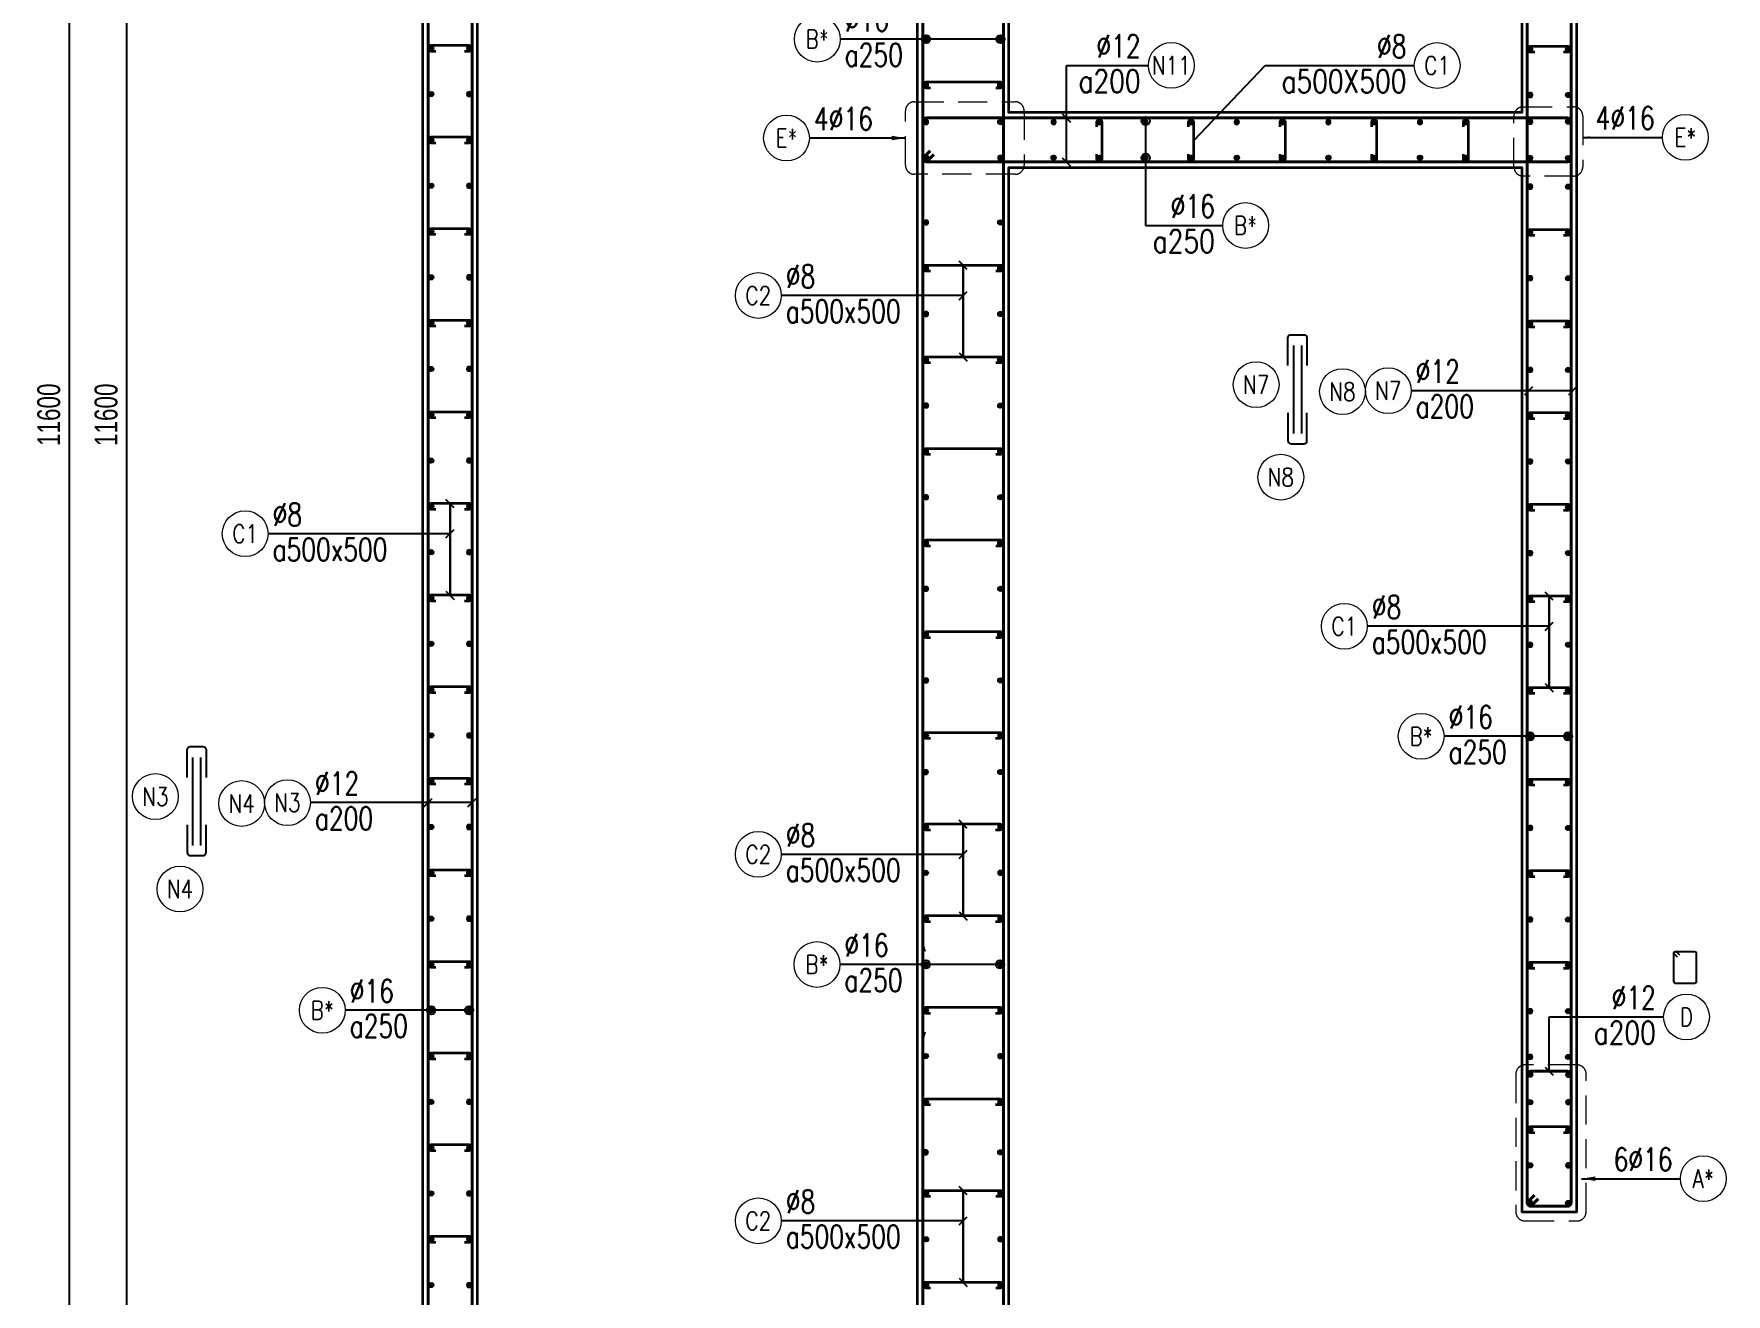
# Model space of a CAD drawing. Header units: millimetres. Extents: x 931337 to 1117500, y 19732 to 157199.
# Drawn here: x 1034996 to 1044233, y 138633 to 145512 of the extents above; entities that cross this region are included whole.
import ezdxf
from ezdxf.enums import TextEntityAlignment as Align

# ---------------------------------------------------------------- set-up
doc = ezdxf.new("R2010")
doc.units = ezdxf.units.MM
doc.header["$MEASUREMENT"] = 0
doc.linetypes.add('HIDDEN', pattern=[9.525, 6.35, -3.175])
doc.linetypes.add('HIDDEN2', pattern=[4.7625, 3.175, -1.5875])
doc.layers.get('0').update_dxf_attribs({"lineweight": 20})
doc.layers.get('Defpoints').update_dxf_attribs({"color": 151, "lineweight": 9})
doc.layers.add('Hidden', color=9, linetype='HIDDEN')
doc.layers.add('Ligature', color=1, linetype='Continuous')
for name, color, linetype, lineweight in [('KC-LEADER', 153, 'Continuous', 18), ('KC-THEP', 6, 'Continuous', 40), ('NDC_S_DIM', 1, 'Continuous', 15), ('NDC_S_HIDDEN', 8, 'HIDDEN2', 13), ('NDC_S_LEADER', 1, 'Continuous', 15), ('NDC_S_REBAR', 4, 'Continuous', 35), ('NDC_S_STIRRUP', 4, 'Continuous', 40), ('NDC_S_VN TEXT', 7, 'Continuous', 20), ('NDC_S_WALL', 6, 'Continuous', 35)]:
    doc.layers.add(name, color=color, linetype=linetype, lineweight=lineweight)
doc.styles.add('NDC_DIM', font='', dxfattribs={"width": 0.75})
doc.styles.add('NDC_EN TXT', font='romans.shx', dxfattribs={"width": 0.8})
doc.styles.get('NDC_DIM').set_extended_font_data('Dotum')
doc.dimstyles.new('NDC_dim_25', dxfattribs={"dimscale": 25, "dimtxt": 2.5, "dimasz": 1.5, "dimexe": 1.5, "dimexo": 2.5, "dimgap": 1, "dimtad": 1, "dimdec": 0, "dimzin": 0, "dimdsep": 46, "dimtxsty": 'NDC_DIM', "dimblk": 'DIMMARK', "dimcen": 0.09, "dimdle": 1.2, "dimclrd": 1, "dimclre": 1, "dimclrt": 3, "dimadec": 0, "dimazin": 0, "dimtfac": 1, "dimtdec": 0, "dimtix": 1, "dimtofl": 0, "dimtmove": 0, "dimatfit": 3, "dimfxl": 6, "dimfxlon": 1, "dimtolj": 1, "dimtzin": 0, "dimarcsym": 0})
doc.dimstyles.new('NDC_dim_30', dxfattribs={"dimscale": 30, "dimtxt": 2.5, "dimasz": 1.5, "dimexe": 1.5, "dimexo": 2.5, "dimgap": 1, "dimtad": 1, "dimdec": 0, "dimzin": 0, "dimdsep": 46, "dimtxsty": 'NDC_DIM', "dimblk": 'DIMMARK', "dimcen": 0.09, "dimdle": 1.2, "dimclrd": 1, "dimclre": 1, "dimclrt": 3, "dimadec": 0, "dimazin": 0, "dimtfac": 1, "dimtdec": 0, "dimtix": 1, "dimtofl": 0, "dimtmove": 0, "dimatfit": 3, "dimfxl": 6, "dimfxlon": 1, "dimtolj": 1, "dimtzin": 0, "dimarcsym": 0})
doc.dimstyles.new('NDC_dim_50', dxfattribs={"dimscale": 50, "dimtxt": 2.5, "dimasz": 1.5, "dimexe": 1.5, "dimexo": 2.5, "dimgap": 1, "dimtad": 1, "dimdec": 0, "dimzin": 0, "dimdsep": 46, "dimtxsty": 'NDC_DIM', "dimblk": 'DIMMARK', "dimcen": 0.09, "dimdle": 1.2, "dimclrd": 1, "dimclre": 1, "dimclrt": 3, "dimadec": 0, "dimazin": 0, "dimtfac": 1, "dimtdec": 0, "dimtix": 1, "dimtofl": 0, "dimtmove": 0, "dimatfit": 3, "dimfxl": 6, "dimfxlon": 1, "dimtolj": 1, "dimtzin": 0, "dimarcsym": 0})

# ---------------------------------------------------------------- blocks, each defined once
blk = doc.blocks.new('THEP')
at = {"layer": 'KC-LEADER', "color": 6}
blk.add_circle((0, 0), 14, dxfattribs=at)
at = {"layer": 'KC-THEP'}
for p, q in [((-14, 0), (14, 0)), ((9.9, 9.9), (-9.9, -9.9)), ((-9.9, 9.9), (9.9, -9.9)), ((0, 14), (0, -14))]:
    blk.add_line(p, q, dxfattribs=at)
blk = doc.blocks.new('DIMMARK')
at = {"layer": 'NDC_S_DIM', "color": 1}
blk.add_line((-1.5, 0), (1, 0), dxfattribs=at)
at = {"layer": 'NDC_S_DIM', "color": 2, "const_width": 0.1}
blk.add_lwpolyline([(-0.42, -0.42), (0.42, 0.42)], dxfattribs=at)
blk = doc.blocks.new('*U9')
blk.add_circle((2.5, 0), 2.5)
at = {"layer": 'NDC_S_VN TEXT', "color": 3, "style": 'NDC_EN TXT', "width": 0.75}
blk.add_attdef('DK2', text='', height=2.5, dxfattribs=at).set_placement((-0.85, 0.85), align=Align.RIGHT)
at = {"layer": 'NDC_S_VN TEXT', "color": 7, "style": 'NDC_EN TXT', "width": 0.8}
blk.add_attdef('SH3', text='', height=2, dxfattribs=at).set_placement((2.5, 0), align=Align.MIDDLE)
blk = doc.blocks.new('*D881')
at = {"layer": 'Defpoints', "color": 0, "transparency": 16777216}
for p in [(1035503.2, 149232.7), (1037747.1, 149232.7), (1037856.4, 137632.7)]:
    blk.add_point(p, dxfattribs=at)
at = {"layer": 'NDC_S_DIM', "color": 1, "lineweight": -2, "transparency": 16777216}
for p, q in [((1035803.2, 149232.7), (1035428.2, 149232.7)), ((1035503.2, 137707.7), (1035503.2, 149157.7)), ((1035803.2, 137632.7), (1035428.2, 137632.7))]:
    blk.add_line(p, q, dxfattribs=at)
at = {"layer": 'NDC_S_DIM', "color": 1, "lineweight": -2, "transparency": 16777216, "xscale": 75, "yscale": 75, "zscale": 75}
for p, rotation in [((1035503.2, 149232.7), 90), ((1035503.2, 137632.7), 270)]:
    blk.add_blockref('DIMMARK', p, dxfattribs=dict(at, rotation=rotation))
at = {"layer": 'NDC_S_DIM', "color": 3, "transparency": 16777216, "insert": (1035390.6, 143432.7), "char_height": 125, "attachment_point": 5, "rotation": 90, "style": 'NDC_DIM'}
blk.add_mtext('\\A1;11600', dxfattribs=at)
blk = doc.blocks.new('A$C7BC65A55')
at = {"layer": 'Ligature'}
for p, q in [((-15.2, 372, 0), (-15.2, 38.5, 0)), ((15.2, 372, 0), (15.2, 38.5, 0))]:
    blk.add_line(p, q, dxfattribs=at)
for points in [[(-36.2, 296.5), (-36.2, 400.9, -0.414214), (-24, 413.1), (24, 413.1, -0.414214), (36.2, 400.9), (36.2, 296.5)], [(-36.2, 116.5), (-36.2, 12.2, 0.414214), (-24, 0), (24, 0, 0.414214), (36.2, 12.2), (36.2, 116.5)]]:
    blk.add_lwpolyline(points, format="xyb", dxfattribs=at)
blk = doc.blocks.new('*U11')
blk.add_circle((-2.5, 0), 2.5)
at = {"layer": 'NDC_S_VN TEXT', "color": 3, "style": 'NDC_EN TXT', "width": 0.75}
for tag, p in [('DK1', (0.5, 0.85)), ('KC1', (0.5, -2.97))]:
    blk.add_attdef(tag, p, '', height=2.5, dxfattribs=at)
at = {"layer": 'NDC_S_VN TEXT', "color": 7, "style": 'NDC_EN TXT', "width": 0.8}
blk.add_attdef('SH2', text='', height=2, dxfattribs=at).set_placement((-2.5, 0), align=Align.MIDDLE)
blk = doc.blocks.new('*U12')
blk.add_circle((-2.5, 0), 2.5)
at = {"layer": 'NDC_S_VN TEXT', "color": 3, "style": 'NDC_EN TXT', "width": 0.75}
for tag, p in [('DK1', (0.5, 0.85)), ('KC1', (0.5, -2.97))]:
    blk.add_attdef(tag, p, '', height=2.5, dxfattribs=at)
at = {"layer": 'NDC_S_VN TEXT', "color": 7, "style": 'NDC_EN TXT', "width": 0.8}
blk.add_attdef('SH2', text='', height=2, dxfattribs=at).set_placement((-2.5, 0), align=Align.MIDDLE)
blk = doc.blocks.new('*U10')
blk.add_circle((2.5, 0), 2.5)
at = {"layer": 'NDC_S_VN TEXT', "color": 3, "style": 'NDC_EN TXT'}
for tag, width, p in [('DK2', 0.75, (-0.85, 0.85)), ('KC2', 0.8, (-0.85, -2.97))]:
    blk.add_attdef(tag, text='', height=2.5, dxfattribs=dict(at, width=width)).set_placement(p, align=Align.RIGHT)
at = {"layer": 'NDC_S_VN TEXT', "color": 7, "style": 'NDC_EN TXT', "width": 0.8}
blk.add_attdef('SH3', text='', height=2, dxfattribs=at).set_placement((2.5, 0), align=Align.MIDDLE)
blk = doc.blocks.new('*U13')
blk.add_circle((-2.5, 0), 2.5)
at = {"layer": 'NDC_S_VN TEXT', "color": 3, "style": 'NDC_EN TXT', "width": 0.75}
blk.add_attdef('DK1', (0.5, 0.85), '', height=2.5, dxfattribs=at)
at = {"layer": 'NDC_S_VN TEXT', "color": 7, "style": 'NDC_EN TXT', "width": 0.8}
blk.add_attdef('SH2', text='', height=2, dxfattribs=at).set_placement((-2.5, 0), align=Align.MIDDLE)
blk = doc.blocks.new('*U835')
at = {"layer": 'KC-THEP', "xscale": -1, "rotation": 170.331435563619}
blk.add_blockref('THEP', (0, 0), dxfattribs=at)
blk = doc.blocks.new('*U834')
at = {"layer": 'NDC_S_HIDDEN', "color": 0, "linetype": 'ByBlock', "lineweight": -2, "transparency": 16777216}
for p in [(0, 0), (250, 0), (500, 0), (750, 0), (1000, 0), (1250, 0), (1500, 0), (1750, 0), (2000, 0), (2250, 0)]:
    blk.add_blockref('*U835', p, dxfattribs=at)
blk = doc.blocks.new('*U837')
at = {"layer": 'KC-THEP', "xscale": -1, "rotation": 170.331435563619}
blk.add_blockref('THEP', (0, 0), dxfattribs=at)
blk = doc.blocks.new('*U836')
at = {"layer": 'NDC_S_HIDDEN', "color": 0, "linetype": 'ByBlock', "lineweight": -2, "transparency": 16777216}
for p in [(0, 0), (250, 0), (500, 0), (750, 0), (1000, 0), (1250, 0), (1500, 0), (1750, 0), (2000, 0), (2250, 0)]:
    blk.add_blockref('*U837', p, dxfattribs=at)
blk = doc.blocks.new('*U839')
at = {"layer": 'NDC_S_REBAR'}
blk.add_lwpolyline([(-15, -75), (-15, -100, 1), (15, -100), (15, 100, 1), (-15, 100), (-15, 75)], format="xyb", dxfattribs=at)
blk = doc.blocks.new('*U838')
at = {"layer": 'NDC_S_HIDDEN', "color": 0, "linetype": 'ByBlock', "lineweight": -2, "transparency": 16777216}
for p in [(0, 0), (500, 0), (1000, 0), (1500, 0), (2000, 0)]:
    blk.add_blockref('*U839', p, dxfattribs=at)
blk = doc.blocks.new('*D860')
at = {"layer": 'Defpoints', "color": 0, "ltscale": 200, "transparency": 16777216}
for p in [(1035190.6, 149232.7), (1037231.6, 149232.7), (1037231.7, 137632.9)]:
    blk.add_point(p, dxfattribs=at)
at = {"layer": 'NDC_S_DIM', "color": 1, "lineweight": -2, "ltscale": 200, "transparency": 16777216}
for p, q in [((1035490.6, 149232.7), (1035115.6, 149232.7)), ((1035190.6, 137707.9), (1035190.6, 149157.7)), ((1035490.6, 137632.9), (1035115.6, 137632.9))]:
    blk.add_line(p, q, dxfattribs=at)
at = {"layer": 'NDC_S_DIM', "color": 1, "lineweight": -2, "ltscale": 200, "transparency": 16777216, "xscale": 75, "yscale": 75, "zscale": 75}
for p, rotation in [((1035190.6, 149232.7), 90), ((1035190.6, 137632.9), 270)]:
    blk.add_blockref('DIMMARK', p, dxfattribs=dict(at, rotation=rotation))
at = {"layer": 'NDC_S_DIM', "color": 3, "ltscale": 200, "transparency": 16777216, "insert": (1035078, 143432.8), "char_height": 125, "attachment_point": 5, "rotation": 90, "style": 'NDC_DIM'}
blk.add_mtext('\\A1;11600', dxfattribs=at)

msp = doc.modelspace()

# ---------------------------------------------------------------- linework, layer by layer
for centre in [(1041667.515, 143597.164), (1042138.484, 143559.004), (1041801.963, 143092.161), (1035659.46, 141348.954), (1036130.429, 141310.794), (1035793.908, 140843.951)]:
    msp.add_circle(centre, 125)
at = {"layer": 'Ligature'}
msp.add_lwpolyline([(1043966.365, 140473.114), (1043950.399, 140489.08, -0.66817864), (1043956.172, 140503.018), (1044060.801, 140503.018, -0.41421356), (1044068.966, 140494.853), (1044068.966, 140337.746, -0.41421356), (1044060.801, 140329.581), (1043956.172, 140329.581, -0.41421356), (1043948.008, 140337.746), (1043948.008, 140494.853, -0.66817864), (1043961.946, 140500.627), (1043977.912, 140484.661)], format="xyb", dxfattribs=at)
at = {"layer": 'NDC_S_HIDDEN', "ltscale": 50}
for points in [[(1039803.177, 145141.075), (1040351.275, 145141.075, -0.41421356), (1040401.275, 145091.075), (1040401.275, 144794.955, -0.41421356), (1040351.275, 144744.955), (1039803.177, 144744.955, -0.41421356), (1039753.177, 144794.955), (1039753.177, 145091.075, -0.41421356)], [(1043124.485, 145113.108), (1043400.328, 145113.108, -0.41421356), (1043450.328, 145063.108), (1043450.328, 144785.559, -0.41421356), (1043400.328, 144735.559), (1043124.485, 144735.559, -0.41421356), (1043074.485, 144785.559), (1043074.485, 145063.108, -0.41421356)], [(1043135.073, 139032.684), (1043418.659, 139032.684, 0.41421356), (1043468.659, 139082.684), (1043468.659, 139834.442, 0.41421356), (1043418.659, 139884.442), (1043135.073, 139884.442, 0.41421356), (1043085.073, 139834.442), (1043085.073, 139082.684, 0.41421356)]]:
    msp.add_lwpolyline(points, format="xyb", close=True, dxfattribs=at)
at = {"layer": 'NDC_S_REBAR'}
for points in [[(1037346.272, 145417.684), (1037371.272, 145417.684, 1), (1037371.272, 145447.684), (1037164.248, 145447.684, 1), (1037164.248, 145417.684), (1037189.248, 145417.684)], [(1043345.472, 145412.766), (1043370.472, 145412.766, 1), (1043370.472, 145442.766), (1043163.448, 145442.766, 1), (1043163.448, 145412.766), (1043188.448, 145412.766)], [(1040246.272, 145217.684), (1040271.272, 145217.684, 1), (1040271.272, 145247.684), (1039865.803, 145247.684, 1), (1039865.803, 145217.684), (1039890.803, 145217.684)], [(1037346.272, 144917.684), (1037371.272, 144917.684, 1), (1037371.272, 144947.684), (1037164.248, 144947.684, 1), (1037164.248, 144917.684), (1037189.248, 144917.684)], [(1037346.272, 144417.684), (1037371.272, 144417.684, 1), (1037371.272, 144447.684), (1037164.248, 144447.684, 1), (1037164.248, 144417.684), (1037189.248, 144417.684)], [(1043345.472, 144412.766), (1043370.472, 144412.766, 1), (1043370.472, 144442.766), (1043163.448, 144442.766, 1), (1043163.448, 144412.766), (1043188.448, 144412.766)], [(1040246.272, 144217.684), (1040271.272, 144217.684, 1), (1040271.272, 144247.684), (1039865.803, 144247.684, 1), (1039865.803, 144217.684), (1039890.803, 144217.684)], [(1037346.272, 143917.684), (1037371.272, 143917.684, 1), (1037371.272, 143947.684), (1037164.248, 143947.684, 1), (1037164.248, 143917.684), (1037189.248, 143917.684)], [(1043345.472, 143912.766), (1043370.472, 143912.766, 1), (1043370.472, 143942.766), (1043163.448, 143942.766, 1), (1043163.448, 143912.766), (1043188.448, 143912.766)], [(1040246.272, 143717.684), (1040271.272, 143717.684, 1), (1040271.272, 143747.684), (1039865.803, 143747.684, 1), (1039865.803, 143717.684), (1039890.803, 143717.684)], [(1037346.272, 143417.684), (1037371.272, 143417.684, 1), (1037371.272, 143447.684), (1037164.248, 143447.684, 1), (1037164.248, 143417.684), (1037189.248, 143417.684)], [(1043345.472, 143412.766), (1043370.472, 143412.766, 1), (1043370.472, 143442.766), (1043163.448, 143442.766, 1), (1043163.448, 143412.766), (1043188.448, 143412.766)], [(1040246.272, 143217.684), (1040271.272, 143217.684, 1), (1040271.272, 143247.684), (1039865.803, 143247.684, 1), (1039865.803, 143217.684), (1039890.803, 143217.684)], [(1037346.272, 142917.684), (1037371.272, 142917.684, 1), (1037371.272, 142947.684), (1037164.248, 142947.684, 1), (1037164.248, 142917.684), (1037189.248, 142917.684)], [(1043345.472, 142912.766), (1043370.472, 142912.766, 1), (1043370.472, 142942.766), (1043163.448, 142942.766, 1), (1043163.448, 142912.766), (1043188.448, 142912.766)], [(1040246.272, 142717.684), (1040271.272, 142717.684, 1), (1040271.272, 142747.684), (1039865.803, 142747.684, 1), (1039865.803, 142717.684), (1039890.803, 142717.684)], [(1037346.272, 142417.684), (1037371.272, 142417.684, 1), (1037371.272, 142447.684), (1037164.248, 142447.684, 1), (1037164.248, 142417.684), (1037189.248, 142417.684)], [(1043345.472, 142412.766), (1043370.472, 142412.766, 1), (1043370.472, 142442.766), (1043163.448, 142442.766, 1), (1043163.448, 142412.766), (1043188.448, 142412.766)], [(1040246.272, 142217.684), (1040271.272, 142217.684, 1), (1040271.272, 142247.684), (1039865.803, 142247.684, 1), (1039865.803, 142217.684), (1039890.803, 142217.684)], [(1037346.272, 141917.684), (1037371.272, 141917.684, 1), (1037371.272, 141947.684), (1037164.248, 141947.684, 1), (1037164.248, 141917.684), (1037189.248, 141917.684)], [(1043345.472, 141912.766), (1043370.472, 141912.766, 1), (1043370.472, 141942.766), (1043163.448, 141942.766, 1), (1043163.448, 141912.766), (1043188.448, 141912.766)], [(1040244.716, 141667.684), (1040269.716, 141667.684, 1), (1040269.716, 141697.684), (1039864.248, 141697.684, 1), (1039864.248, 141667.684), (1039889.248, 141667.684)], [(1037346.272, 141417.684), (1037371.272, 141417.684, 1), (1037371.272, 141447.684), (1037164.248, 141447.684, 1), (1037164.248, 141417.684), (1037189.248, 141417.684)], [(1043345.472, 141412.766), (1043370.472, 141412.766, 1), (1043370.472, 141442.766), (1043163.448, 141442.766, 1), (1043163.448, 141412.766), (1043188.448, 141412.766)], [(1040244.716, 141167.684), (1040269.716, 141167.684, 1), (1040269.716, 141197.684), (1039864.248, 141197.684, 1), (1039864.248, 141167.684), (1039889.248, 141167.684)], [(1037346.272, 140917.684), (1037371.272, 140917.684, 1), (1037371.272, 140947.684), (1037164.248, 140947.684, 1), (1037164.248, 140917.684), (1037189.248, 140917.684)], [(1043345.472, 140912.766), (1043370.472, 140912.766, 1), (1043370.472, 140942.766), (1043163.448, 140942.766, 1), (1043163.448, 140912.766), (1043188.448, 140912.766)], [(1040244.716, 140667.684), (1040269.716, 140667.684, 1), (1040269.716, 140697.684), (1039864.248, 140697.684, 1), (1039864.248, 140667.684), (1039889.248, 140667.684)], [(1037346.272, 140417.684), (1037371.272, 140417.684, 1), (1037371.272, 140447.684), (1037164.248, 140447.684, 1), (1037164.248, 140417.684), (1037189.248, 140417.684)], [(1043345.472, 140412.766), (1043370.472, 140412.766, 1), (1043370.472, 140442.766), (1043163.448, 140442.766, 1), (1043163.448, 140412.766), (1043188.448, 140412.766)], [(1040244.716, 140167.684), (1040269.716, 140167.684, 1), (1040269.716, 140197.684), (1039864.248, 140197.684, 1), (1039864.248, 140167.684), (1039889.248, 140167.684)], [(1037346.272, 139917.684), (1037371.272, 139917.684, 1), (1037371.272, 139947.684), (1037164.248, 139947.684, 1), (1037164.248, 139917.684), (1037189.248, 139917.684)], [(1040244.716, 139667.684), (1040269.716, 139667.684, 1), (1040269.716, 139697.684), (1039864.248, 139697.684, 1), (1039864.248, 139667.684), (1039889.248, 139667.684)], [(1043345.472, 139515.83), (1043370.472, 139515.83, 1), (1043370.472, 139545.83), (1043163.448, 139545.83, 1), (1043163.448, 139515.83), (1043188.448, 139515.83)], [(1037346.272, 139417.684), (1037371.272, 139417.684, 1), (1037371.272, 139447.684), (1037164.248, 139447.684, 1), (1037164.248, 139417.684), (1037189.248, 139417.684)], [(1040246.272, 139167.684), (1040271.272, 139167.684, 1), (1040271.272, 139197.684), (1039865.803, 139197.684, 1), (1039865.803, 139167.684), (1039890.803, 139167.684)], [(1037346.272, 138917.684), (1037371.272, 138917.684, 1), (1037371.272, 138947.684), (1037164.248, 138947.684, 1), (1037164.248, 138917.684), (1037189.248, 138917.684)], [(1040246.272, 138667.684), (1040271.272, 138667.684, 1), (1040271.272, 138697.684), (1039865.803, 138697.684, 1), (1039865.803, 138667.684), (1039890.803, 138667.684)]]:
    msp.add_lwpolyline(points, format="xyb", dxfattribs=at)
at = {"layer": 'NDC_S_STIRRUP'}
for points in [[(1037187.76, 137322.684), (1037147.76, 137282.684, 0.41421356), (1037167.76, 137262.684), (1037367.76, 137262.684, 0.41421356), (1037387.76, 137282.684), (1037387.76, 149582.684, 0.41421356), (1037367.76, 149602.684), (1037167.76, 149602.684, 0.41421356), (1037147.76, 149582.684), (1037147.76, 137282.684, 0.41421356), (1037167.76, 137262.684), (1037207.76, 137302.684)], [(1039857.76, 140064.034), (1039847.76, 140034.034), (1039847.76, 149582.684, -0.41421356), (1039867.76, 149602.684), (1040267.76, 149602.684, -0.41421356), (1040287.76, 149582.684), (1040287.76, 146333.359), (1040287.76, 146333.359)], [(1043186.96, 139172.684), (1043146.96, 139132.684, 0.41421356), (1043166.96, 139112.684), (1043366.96, 139112.684, 0.41421356), (1043386.96, 139132.684), (1043386.96, 148180.344, 0.41421356), (1043366.96, 148200.344), (1043166.96, 148200.344, 0.41421356), (1043146.96, 148180.344), (1043146.96, 139132.684, 0.41421356), (1043166.96, 139112.684), (1043206.96, 139152.684)], [(1040287.76, 146832.684), (1040287.76, 146832.684), (1040287.76, 137282.684, -0.41421356), (1040267.76, 137262.684), (1039867.76, 137262.684, -0.41421356), (1039847.76, 137282.684), (1039847.76, 140533.359), (1039857.76, 140503.359)], [(1039907.76, 144852.684), (1039867.76, 144812.684, -0.41421356), (1039847.76, 144832.684), (1039847.76, 145032.684, -0.41421356), (1039867.76, 145052.684), (1043366.96, 145052.684, -0.41421356), (1043386.96, 145032.684), (1043386.96, 144832.684, -0.41435759), (1043366.96, 144812.684), (1039867.76, 144812.684, -0.41421356), (1039847.76, 144832.684), (1039887.76, 144872.684)], [(1039907.76, 144852.684), (1039867.76, 144812.684, -0.41421356), (1039847.76, 144832.684), (1039847.76, 145032.684, -0.41421356), (1039867.76, 145052.684), (1043366.96, 145052.684, -0.41421356), (1043386.96, 145032.684), (1043386.96, 144832.684, -0.41435759), (1043366.96, 144812.684), (1039867.76, 144812.684, -0.41421356), (1039847.76, 144832.684), (1039887.76, 144872.684)], [(1043186.96, 139172.684), (1043146.96, 139132.684, 0.41421356), (1043166.96, 139112.684), (1043366.96, 139112.684, 0.41421356), (1043386.96, 139132.684), (1043386.96, 139830.124, 0.41421356), (1043366.96, 139850.124), (1043166.96, 139850.124, 0.41421356), (1043146.96, 139830.124), (1043146.96, 139132.684, 0.41421356), (1043166.96, 139112.684), (1043206.96, 139152.684)]]:
    msp.add_lwpolyline(points, format="xyb", dxfattribs=at)
at = {"layer": 'NDC_S_WALL'}
msp.add_lwpolyline([(1039167.76, 149332.684), (1039817.76, 149332.684), (1039817.76, 149632.684), (1039167.76, 149632.684), (1037117.76, 149632.684), (1037117.76, 137232.684), (1039817.76, 137232.684), (1039817.76, 137532.684), (1037417.76, 137532.684), (1037417.76, 149332.684)], close=True, dxfattribs=at)
for points in [[(1039816.96, 149632.684), (1039816.96, 137232.684), (1043966.96, 137232.684), (1043966.96, 137732.684), (1040316.96, 137732.684), (1040316.96, 144782.684), (1043116.96, 144782.684), (1043116.96, 139082.684), (1043416.96, 139082.684), (1043416.96, 148230.344)], [(1043116.96, 148230.344), (1043116.96, 145082.684), (1040316.96, 145082.684), (1040316.96, 149132.684)]]:
    msp.add_lwpolyline(points, dxfattribs=at)

# ---------------------------------------------------------------- block references
at = {"layer": 'Hidden', "xscale": 1.44, "yscale": 1.44, "zscale": 1.44}
for p in [(1041892.595, 143274.883, 0.03), (1035884.54, 141026.673, 0.03)]:
    msp.add_blockref('A$C7BC65A55', p, dxfattribs=at)
at = {"layer": 'KC-THEP', "xscale": -1}
for p, rotation in [((1039865.803, 145482.684), 350.3314355636192), ((1037371.272, 145432.684), 170.331435563619), ((1043163.448, 145427.766), 350.3314355636191), ((1039865.803, 145232.684), 350.3314355636192), ((1037371.272, 145182.684), 170.331435563619), ((1043163.448, 145177.766), 350.3314355636191), ((1039865.803, 145029.906), 350.3314355636192), ((1043163.448, 145032.258), 350.3314355636191), ((1037371.272, 144932.684), 170.331435563619), ((1040271.272, 144835.462), 170.331435563619), ((1043163.448, 144833.668), 350.3314355636191), ((1037371.272, 144682.684), 170.331435563619), ((1043163.448, 144677.766), 350.3314355636191), ((1039865.803, 144482.684), 350.3314355636192), ((1037371.272, 144432.684), 170.331435563619), ((1043163.448, 144427.766), 350.3314355636191), ((1037371.272, 144182.684), 170.331435563619), ((1039865.803, 144232.684), 350.3314355636192), ((1043163.448, 144177.766), 350.3314355636191), ((1037371.272, 143932.684), 170.331435563619), ((1039865.803, 143982.684), 350.3314355636192), ((1043163.448, 143927.766), 350.3314355636191), ((1039865.803, 143732.684), 350.3314355636192), ((1037371.272, 143682.684), 170.331435563619), ((1043163.448, 143677.766), 350.3314355636191), ((1037371.272, 143432.684), 170.331435563619), ((1039865.803, 143482.684), 350.3314355636192), ((1043163.448, 143427.766), 350.3314355636191), ((1037371.272, 143182.684), 170.331435563619), ((1039865.803, 143232.684), 350.3314355636192), ((1043163.448, 143177.766), 350.3314355636191), ((1039865.803, 142982.684), 350.3314355636192), ((1037371.272, 142932.684), 170.331435563619), ((1043163.448, 142927.766), 350.3314355636191), ((1039865.803, 142732.684), 350.3314355636192), ((1037371.272, 142682.684), 170.331435563619), ((1043163.448, 142677.766), 350.3314355636191), ((1037371.272, 142432.684), 170.331435563619), ((1039865.803, 142482.684), 350.3314355636192), ((1043163.448, 142427.766), 350.3314355636191), ((1039865.803, 142232.684), 350.3314355636192), ((1037371.272, 142182.684), 170.331435563619), ((1043163.448, 142177.766), 350.3314355636191), ((1039865.803, 141982.684), 350.3314355636192), ((1037371.272, 141932.684), 170.331435563619), ((1043163.448, 141927.766), 350.3314355636191), ((1037371.272, 141682.684), 170.331435563619), ((1040271.272, 141682.684), 170.331435563619), ((1043163.448, 141677.766), 350.3314355636191), ((1037371.272, 141432.684), 170.331435563619), ((1039864.248, 141482.684), 350.3314355636191), ((1043163.448, 141427.766), 350.3314355636191), ((1037371.272, 141182.684), 170.331435563619), ((1040271.272, 141182.684), 170.331435563619), ((1043163.448, 141177.766), 350.3314355636191), ((1037371.272, 140932.684), 170.331435563619), ((1040271.272, 140932.684), 170.331435563619), ((1043163.448, 140927.766), 350.3314355636191), ((1037371.272, 140682.684), 170.331435563619), ((1040271.272, 140682.684), 170.331435563619), ((1043163.448, 140677.766), 350.3314355636191), ((1037371.272, 140432.684), 170.331435563619), ((1040271.272, 140432.684), 170.331435563619), ((1043163.448, 140427.766), 350.3314355636191), ((1037371.272, 140182.684), 170.331435563619), ((1040271.272, 140182.684), 170.331435563619), ((1043163.448, 140177.766), 350.3314355636191), ((1037371.272, 139932.684), 170.331435563619), ((1040271.272, 139932.684), 170.331435563619), ((1043163.448, 139927.766), 350.3314355636191), ((1043370.472, 139830.83), 170.331435563619), ((1037371.272, 139682.684), 170.331435563619), ((1040271.272, 139682.684), 170.331435563619), ((1043370.472, 139680.83), 170.331435563619), ((1043370.472, 139530.83), 170.331435563619), ((1037371.272, 139432.684), 170.331435563619), ((1039864.248, 139407.253), 350.3314355636191), ((1043370.472, 139336.209), 170.331435563619), ((1037371.272, 139182.684), 170.331435563619), ((1040271.272, 139182.684), 170.331435563619), ((1043163.448, 139130.83), 350.3314355636191), ((1037371.272, 138932.684), 170.331435563619), ((1040271.272, 138932.684), 170.331435563619), ((1037371.272, 138682.684), 170.331435563619), ((1040271.272, 138682.684), 170.331435563619)]:
    msp.add_blockref('THEP', p, dxfattribs=dict(at, rotation=rotation))
at = {"layer": 'KC-THEP'}
for p, rotation in [((1040271.272, 145482.684), 9.668564436380926), ((1037164.248, 145432.684), 189.6685644363809), ((1043370.472, 145427.766), 9.668564436380926), ((1040271.272, 145232.684), 9.668564436380926), ((1037164.248, 145182.684), 189.6685644363809), ((1043370.472, 145177.766), 9.668564436380926), ((1040271.272, 145029.906), 9.668564436380926), ((1043370.472, 145032.258), 9.668564436380926), ((1037164.248, 144932.684), 189.6685644363809), ((1039865.803, 144835.462), 189.6685644363807), ((1043370.472, 144833.668), 9.668564436380926), ((1037164.248, 144682.684), 189.6685644363809), ((1043370.472, 144677.766), 9.668564436380926), ((1040271.272, 144482.684), 9.668564436380926), ((1037164.248, 144432.684), 189.6685644363809), ((1043370.472, 144427.766), 9.668564436380926), ((1037164.248, 144182.684), 189.6685644363809), ((1040271.272, 144232.684), 9.668564436380926), ((1043370.472, 144177.766), 9.668564436380926), ((1037164.248, 143932.684), 189.6685644363809), ((1040271.272, 143982.684), 9.668564436380926), ((1043370.472, 143927.766), 9.668564436380926), ((1040271.272, 143732.684), 9.668564436380926), ((1037164.248, 143682.684), 189.6685644363809), ((1043370.472, 143677.766), 9.668564436380926), ((1037164.248, 143432.684), 189.6685644363809), ((1040271.272, 143482.684), 9.668564436380926), ((1043370.472, 143427.766), 9.668564436380926), ((1037164.248, 143182.684), 189.6685644363809), ((1040271.272, 143232.684), 9.668564436380926), ((1043370.472, 143177.766), 9.668564436380926), ((1040271.272, 142982.684), 9.668564436380926), ((1037164.248, 142932.684), 189.6685644363809), ((1043370.472, 142927.766), 9.668564436380926), ((1040271.272, 142732.684), 9.668564436380926), ((1037164.248, 142682.684), 189.6685644363809), ((1043370.472, 142677.766), 9.668564436380926), ((1037164.248, 142432.684), 189.6685644363809), ((1040271.272, 142482.684), 9.668564436380926), ((1043370.472, 142427.766), 9.668564436380926), ((1040271.272, 142232.684), 9.668564436380926), ((1037164.248, 142182.684), 189.6685644363809), ((1043370.472, 142177.766), 9.668564436380926), ((1040271.272, 141982.684), 9.668564436380926), ((1037164.248, 141932.684), 189.6685644363809), ((1043370.472, 141927.766), 9.668564436380926), ((1037164.248, 141682.684), 189.6685644363809), ((1039864.248, 141682.684), 189.6685644363809), ((1043370.472, 141677.766), 9.668564436380926), ((1037164.248, 141432.684), 189.6685644363809), ((1040271.272, 141482.684), 9.668564436380926), ((1043370.472, 141427.766), 9.668564436380926), ((1037164.248, 141182.684), 189.6685644363809), ((1039864.248, 141182.684), 189.6685644363809), ((1043370.472, 141177.766), 9.668564436380926), ((1037164.248, 140932.684), 189.6685644363809), ((1039864.248, 140932.684), 189.6685644363809), ((1043370.472, 140927.766), 9.668564436380926), ((1037164.248, 140682.684), 189.6685644363809), ((1039864.248, 140682.684), 189.6685644363809), ((1043370.472, 140677.766), 9.668564436380926), ((1037164.248, 140432.684), 189.6685644363809), ((1039864.248, 140432.684), 189.6685644363809), ((1043370.472, 140427.766), 9.668564436380926), ((1037164.248, 140182.684), 189.6685644363809), ((1039864.248, 140182.684), 189.6685644363809), ((1043370.472, 140177.766), 9.668564436380926), ((1037164.248, 139932.684), 189.6685644363809), ((1039864.248, 139932.684), 189.6685644363809), ((1043370.472, 139927.766), 9.668564436380926), ((1043163.448, 139830.83), 189.6685644363809), ((1037164.248, 139682.684), 189.6685644363809), ((1039864.248, 139682.684), 189.6685644363809), ((1043163.448, 139680.83), 189.6685644363809), ((1043163.448, 139530.83), 189.6685644363809), ((1037164.248, 139432.684), 189.6685644363809), ((1040271.272, 139407.253), 9.668564436380926), ((1043163.448, 139336.209), 189.6685644363809), ((1037164.248, 139182.684), 189.6685644363809), ((1039865.803, 139182.684), 189.6685644363809), ((1043370.472, 139130.83), 9.668564436380946), ((1037164.248, 138932.684), 189.6685644363809), ((1039865.803, 138932.684), 189.6685644363809), ((1037164.248, 138682.684), 189.6685644363809), ((1039865.803, 138682.684), 189.6685644363809)]:
    msp.add_blockref('THEP', p, dxfattribs=dict(at, rotation=rotation))
at = {"layer": 'NDC_S_HIDDEN'}
for name, p in [('*U834', (1040561.841, 145029.906)), ('*U838', (1040811.841, 144929.906))]:
    msp.add_blockref(name, p, dxfattribs=at)
at = {"layer": 'NDC_S_HIDDEN', "xscale": -1, "rotation": 180}
msp.add_blockref('*U836', (1040561.841, 144835.462), dxfattribs=at)
at = {"layer": 'NDC_S_VN TEXT', "xscale": 50, "yscale": 50, "zscale": 50}
for name, p, values in [('*U11', (1039396.856, 145482.684), {'SH2': 'B*', 'DK1': '%%C16', 'KC1': 'a250'}), ('*U10', (1041079.372, 145339.532), {'SH3': 'N11', 'DK2': '%%C12', 'KC2': 'a200'}), ('*U10', (1042530.341, 145338.896), {'SH3': 'C1', 'DK2': '%%c8', 'KC2': 'a500X500'}), ('*U13', (1039229.264, 144943.015), {'SH2': 'E*', 'DK1': '4%%C16'}), ('*U9', (1043884.906, 144946.834), {'SH3': 'E*', 'DK2': '4%%C16'}), ('*U10', (1041484.692, 144465.75), {'SH3': 'B*', 'DK2': '%%C16', 'KC2': 'a250'}), ('*U12', (1039075.224, 144083.322), {'SH2': 'C2', 'DK1': '%%c8', 'KC1': 'a500x500'}), ('*U11', (1042513.426, 143564.172), {'SH2': 'N7', 'DK1': '%%C12', 'KC1': 'a200'}), ('*U12', (1036274.447, 142783.322), {'SH2': 'C1', 'DK1': '%%c8', 'KC1': 'a500x500'}), ('*U12', (1042273.647, 142278.404), {'SH2': 'C1', 'DK1': '%%c8', 'KC1': 'a500x500'}), ('*U11', (1042693.309, 141677.766), {'SH2': 'B*', 'DK1': '%%C16', 'KC1': 'a250'}), ('*U11', (1036505.372, 141315.962), {'SH2': 'N3', 'DK1': '%%C12', 'KC1': 'a200'}), ('*U12', (1039075.224, 141033.322), {'SH2': 'C2', 'DK1': '%%c8', 'KC1': 'a500x500'}), ('*U11', (1039395.301, 140432.684), {'SH2': 'B*', 'DK1': '%%C16', 'KC1': 'a250'}), ('*U11', (1036695.301, 140182.684), {'SH2': 'B*', 'DK1': '%%C16', 'KC1': 'a250'}), ('*U10', (1043891.438, 140145.996), {'SH3': 'D', 'DK2': '%%C12', 'KC2': 'a200'}), ('*U9', (1043982.78, 139263.589), {'SH3': 'A*', 'DK2': '6%%C16'}), ('*U12', (1039075.224, 139033.322), {'SH2': 'C2', 'DK1': '%%c8', 'KC1': 'a500x500'})]:
    msp.add_blockref(name, p, dxfattribs=at).add_auto_attribs(values)

# ---------------------------------------------------------------- texts
at = {"layer": 'NDC_S_VN TEXT', "color": 7, "style": 'NDC_EN TXT', "width": 0.8}
for tag, p in [('N7', (1041667.515, 143597.164)), ('N8', (1042138.484, 143559.004)), ('N8', (1041801.963, 143092.161)), ('N3', (1035659.46, 141348.954)), ('N4', (1036130.429, 141310.794)), ('N4', (1035793.908, 140843.951))]:
    msp.add_attdef(tag, text='3', height=100, dxfattribs=at).set_placement(p, align=Align.MIDDLE)

# ---------------------------------------------------------------- dimensions: what is measured, and where the dimension line sits
at = {"layer": 'NDC_S_DIM', "ltscale": 200}
dim = msp.add_linear_dim(base=(1035190.58, 149232.684), p1=(1037231.745, 137632.938), p2=(1037231.647, 149232.684), angle=90, dimstyle='NDC_dim_50', override={"dimtmove": 1}, dxfattribs=at)
dim.commit()
dim.dimension.update_dxf_attribs({"geometry": '*D860', "text_midpoint": (1035077.995, 143432.811)})
at = {"layer": 'NDC_S_DIM'}
dim = msp.add_linear_dim(base=(1035503.176, 149232.684), p1=(1037856.397, 137632.684), p2=(1037747.064, 149232.684), angle=90, dimstyle='NDC_dim_50', override={"dimtmove": 1}, dxfattribs=at)
dim.commit()
dim.dimension.update_dxf_attribs({"geometry": '*D881', "text_midpoint": (1035390.591, 143432.684)})

# ---------------------------------------------------------------- leaders
at = {"layer": 'NDC_S_LEADER'}
for points, dimstyle, override in [([(1040271.272, 145482.684), (1039396.856, 145482.684)], 'NDC_dim_30', {"dimtad": 0, "dimldrblk": 'Origin'}), ([(1039865.803, 145482.684), (1039396.856, 145482.684)], 'NDC_dim_30', {"dimtad": 0, "dimldrblk": 'Origin'}), ([(1040631.936, 144812.684), (1040631.936, 145339.351), (1041079.372, 145339.351)], 'NDC_dim_30', {"dimgap": 1, "dimtad": 0, "dimldrblk": 'Oblique'}), ([(1040631.936, 145052.684), (1040631.936, 145339.351), (1041079.372, 145339.351)], 'NDC_dim_30', {"dimtad": 0, "dimldrblk": 'Oblique'}), ([(1041326.841, 144929.906), (1041717.444, 145338.895), (1042530.341, 145338.895)], 'NDC_dim_30', {"dimtad": 0, "dimldrblk": 'Oblique'}), ([(1041064.08, 145035.462), (1041064.08, 144465.569), (1041484.692, 144465.569)], 'NDC_dim_30', {"dimgap": 1, "dimtad": 0, "dimldrblk": 'Origin'}), ([(1039753.177, 144943.015), (1039229.264, 144943.015)], 'NDC_dim_50', {"dimgap": 1, "dimtad": 0}), ([(1043450.328, 144946.834), (1043884.906, 144946.834)], 'NDC_dim_25', {"dimgap": 1, "dimtad": 0}), ([(1041064.08, 144835.462), (1041064.08, 144465.569), (1041484.692, 144465.569)], 'NDC_dim_30', {"dimgap": 1, "dimtad": 0, "dimldrblk": 'Origin'}), ([(1040068.537, 144247.684), (1040068.537, 143747.684)], 'NDC_dim_30', {"dimtad": 0, "dimldrblk": 'Oblique'}), ([(1040068.537, 143747.684), (1040068.537, 144247.684)], 'NDC_dim_30', {"dimtad": 0, "dimldrblk": 'Oblique'}), ([(1040068.537, 144083.321), (1039075.224, 144083.321)], 'NDC_dim_30', {"dimtad": 0, "dimldrblk": 'Oblique'}), ([(1043395.814, 143563.991), (1042513.426, 143563.991)], 'NDC_dim_30', {"dimtad": 0, "dimldrblk": 'Oblique'}), ([(1043155.814, 143563.991), (1042513.426, 143563.991)], 'NDC_dim_30', {"dimtad": 0, "dimldrblk": 'Oblique'}), ([(1037267.76, 142947.684), (1037267.76, 142447.684)], 'NDC_dim_30', {"dimtad": 0, "dimldrblk": 'Oblique'}), ([(1037267.76, 142447.684), (1037267.76, 142947.684)], 'NDC_dim_30', {"dimtad": 0, "dimldrblk": 'Oblique'}), ([(1037267.76, 142783.321), (1036274.447, 142783.321)], 'NDC_dim_30', {"dimtad": 0, "dimldrblk": 'Oblique'}), ([(1043266.96, 142442.766), (1043266.96, 141942.766)], 'NDC_dim_30', {"dimtad": 0, "dimldrblk": 'Oblique'}), ([(1043266.96, 141942.766), (1043266.96, 142442.766)], 'NDC_dim_30', {"dimtad": 0, "dimldrblk": 'Oblique'}), ([(1043266.96, 142278.403), (1042273.647, 142278.403)], 'NDC_dim_30', {"dimtad": 0, "dimldrblk": 'Oblique'}), ([(1043369.28, 141677.766), (1042693.309, 141677.766)], 'NDC_dim_30', {"dimtad": 0, "dimldrblk": 'Origin'}), ([(1043162.256, 141677.766), (1042693.309, 141677.766)], 'NDC_dim_30', {"dimtad": 0, "dimldrblk": 'Origin'}), ([(1037387.76, 141315.781), (1036505.372, 141315.781)], 'NDC_dim_30', {"dimtad": 0, "dimldrblk": 'Oblique'}), ([(1037147.76, 141315.781), (1036505.372, 141315.781)], 'NDC_dim_30', {"dimtad": 0, "dimldrblk": 'Oblique'}), ([(1040068.537, 141197.684), (1040068.537, 140697.684)], 'NDC_dim_30', {"dimtad": 0, "dimldrblk": 'Oblique'}), ([(1040068.537, 140697.684), (1040068.537, 141197.684)], 'NDC_dim_30', {"dimtad": 0, "dimldrblk": 'Oblique'}), ([(1040068.537, 141033.321), (1039075.224, 141033.321)], 'NDC_dim_30', {"dimtad": 0, "dimldrblk": 'Oblique'}), ([(1040269.716, 140432.684), (1039395.301, 140432.684)], 'NDC_dim_30', {"dimtad": 0, "dimldrblk": 'Origin'}), ([(1039864.248, 140432.684), (1039395.301, 140432.684)], 'NDC_dim_30', {"dimtad": 0, "dimldrblk": 'Origin'}), ([(1037371.272, 140182.684), (1036695.301, 140182.684)], 'NDC_dim_30', {"dimtad": 0, "dimldrblk": 'Origin'}), ([(1037164.248, 140182.684), (1036695.301, 140182.684)], 'NDC_dim_30', {"dimtad": 0, "dimldrblk": 'Origin'}), ([(1043266.96, 139850.124), (1043266.96, 140145.996), (1043891.438, 140145.996)], 'NDC_dim_30', {"dimtad": 0, "dimldrblk": 'Oblique'}), ([(1040068.537, 139197.684), (1040068.537, 138697.684)], 'NDC_dim_30', {"dimtad": 0, "dimldrblk": 'Oblique'}), ([(1043443.946, 139263.408), (1043982.779, 139263.408)], 'NDC_dim_50', {"dimgap": 1, "dimtad": 0}), ([(1040068.537, 138697.684), (1040068.537, 139197.684)], 'NDC_dim_30', {"dimtad": 0, "dimldrblk": 'Oblique'}), ([(1040068.537, 139033.321), (1039075.224, 139033.321)], 'NDC_dim_30', {"dimtad": 0, "dimldrblk": 'Oblique'})]:
    msp.add_leader(points, dimstyle=dimstyle, override=override, dxfattribs=at)

doc.saveas('drawing.dxf')
